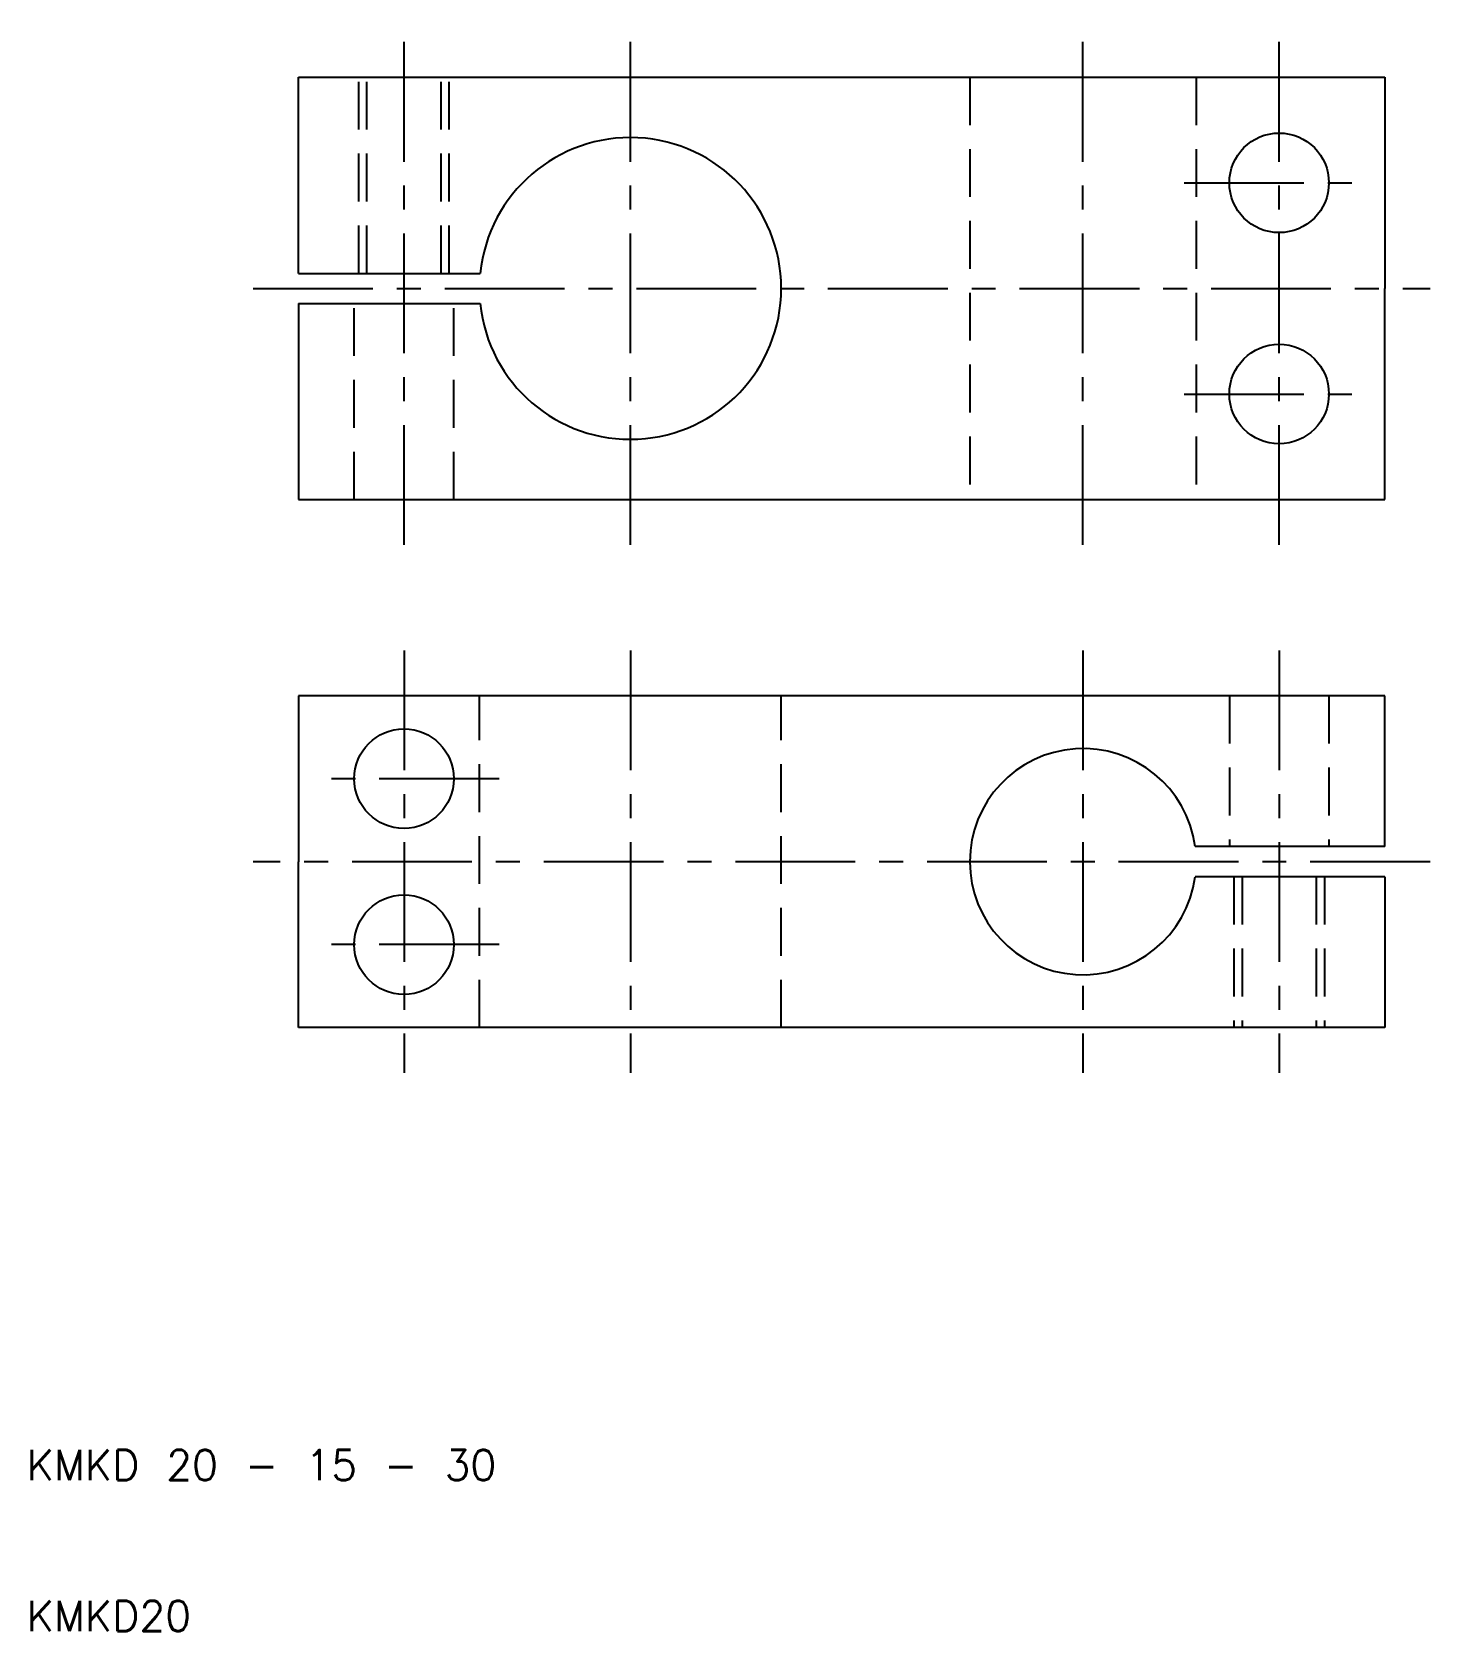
# Model space of a CAD drawing. Extents: x 10 to 103, y 10 to 116.
import ezdxf

# ---------------------------------------------------------------- set-up
doc = ezdxf.new("R2010")
doc.units = 0
doc.header["$LTSCALE"] = 0.25
doc.linetypes.add('CENTER', pattern=[50.8, 31.75, -6.35, 6.35, -6.35])
doc.linetypes.add('DASHED', pattern=[19.05, 12.7, -6.35])
doc.layers.get('0').update_dxf_attribs({"linetype": 'CONTINUOUS'})
doc.layers.add('CENTER', color=1, linetype='CENTER')
doc.styles.get("Standard").update_dxf_attribs({"font": 'txt.shx', "bigfont": 'extfont.shx'})

msp = doc.modelspace()

# ---------------------------------------------------------------- linework, layer by layer
for p, q in [((28, 113), (100, 113)), ((28, 100), (28, 113)), ((100, 113), (100, 99)), ((28, 100), (40.05, 100)), ((100, 85), (100, 99)), ((28, 98), (40.05, 98)), ((28, 98), (28, 85)), ((28, 85), (100, 85)), ((100, 72), (28, 72)), ((28, 72), (28, 61)), ((100, 62), (100, 72)), ((100, 62), (87.433, 62)), ((28, 50), (28, 61)), ((100, 60), (87.433, 60)), ((100, 60), (100, 50)), ((100, 50), (28, 50))]:
    msp.add_line(p, q)
at = {"color": 3, "linetype": 'DASHED'}
for p, q in [((32, 100), (32, 113)), ((32.541, 100), (32.541, 113)), ((37.459, 100), (37.459, 113)), ((38, 100), (38, 113)), ((72.5, 113), (72.5, 85)), ((87.5, 113), (87.5, 85)), ((31.7, 85), (31.7, 98)), ((38.3, 85), (38.3, 98)), ((40, 50), (40, 72)), ((60, 50), (60, 72)), ((89.7, 72), (89.7, 62)), ((96.3, 72), (96.3, 62)), ((90, 60), (90, 50)), ((90.541, 60), (90.541, 50)), ((95.459, 60), (95.459, 50)), ((96, 60), (96, 50))]:
    msp.add_line(p, q, dxfattribs=at)
for centre in [(93, 106), (93, 92), (35, 66.5), (35, 55.5)]:
    msp.add_circle(centre, 3.3)
for centre, radius, start, end in [((50, 99), 10, 185.73917, 174.26083), ((80, 61), 7.5, 7.66226, 352.33774)]:
    msp.add_arc(centre, radius, start, end)
at = {"layer": 'CENTER', "color": 1, "linetype": 'CENTER'}
for p, q in [((35, 82), (35, 116)), ((50, 82), (50, 116)), ((80, 82), (80, 116)), ((93, 82), (93, 116)), ((86.7, 106), (99.3, 106)), ((25, 99), (103, 99)), ((86.7, 92), (99.3, 92)), ((35, 75), (35, 47)), ((50, 75), (50, 47)), ((80, 75), (80, 47)), ((93, 75), (93, 47)), ((41.3, 66.5), (28.7, 66.5)), ((103, 61), (25, 61)), ((41.3, 55.5), (28.7, 55.5))]:
    msp.add_line(p, q, dxfattribs=at)

# ---------------------------------------------------------------- texts
for s, p in [('KMKD 20 - 15 - 30', (10, 20)), ('KMKD20', (10, 10))]:
    msp.add_text(s, height=2).set_placement(p)

doc.saveas('drawing.dxf')
